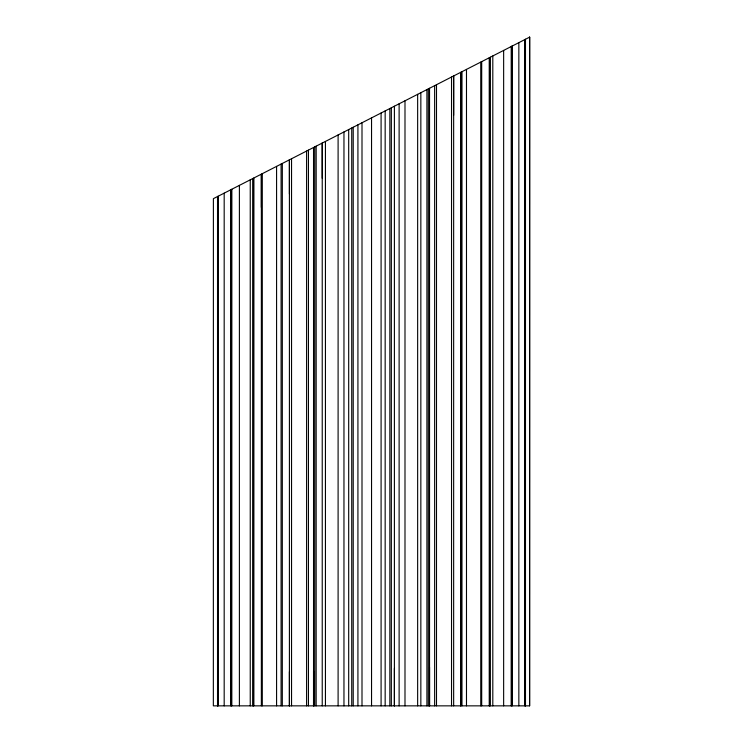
<?xml version="1.0" encoding="UTF-8"?>
<svg xmlns="http://www.w3.org/2000/svg" width="743" height="743" viewBox="0 0 743 743"><rect width="100%" height="100%" fill="white"/><g stroke="black" fill="none" stroke-linecap="round" stroke-linejoin="round"><path stroke-width="1.11" d="M261.35 207.39L261.36 174.159L261.36 705.85M289.408 193.96L289.408 159.829L289.408 705.85L289.408 671.728M313.537 670.957L313.537 705.85L313.537 147.504M322.23 178.246L322.23 143.065L322.23 705.85M394.394 668.375L394.394 705.85L394.394 106.212M429.538 667.251L429.538 705.85L429.538 88.259M453.657 115.314L453.657 75.944L453.657 705.85M529.61 37.15L213.39 198.66L213.343 705.85L529.61 705.85L529.657 37.15L529.61 705.85M525.477 39.258L525.477 705.85M525.245 39.379L525.208 705.85M524.892 39.565L524.846 705.85M518.846 42.648L518.846 705.85M512.085 46.103L512.085 705.85M511.908 46.196L511.871 705.85M511.212 46.549L511.175 705.85M503.643 50.413L503.643 705.85M492.804 55.948L492.804 705.85M490.408 57.174L490.371 705.85M489.414 57.685L489.414 705.85M489.377 57.694L489.377 705.85M481.696 61.623L481.696 705.85M480.758 62.106L480.758 705.85M466.483 69.396L466.483 705.85M461.988 71.69L461.97 705.85M451.53 77.031L451.53 705.85M436.494 84.711L436.494 705.85M434.636 85.659L434.636 705.85M428.321 88.881L428.302 705.85M426.919 89.597L426.909 705.85M420.844 92.699L420.844 705.85M417.65 94.333L417.65 705.85M404.991 100.797L404.991 705.85M399.121 103.797L399.121 705.85M391.347 107.763L391.338 705.85M389.861 108.524L389.852 705.85M385.162 110.93L385.162 705.85M381.085 113.01L381.085 705.85M371.546 117.877L371.546 705.85M361.999 122.753L361.999 705.85M357.922 124.843L357.922 705.85M353.222 127.239L353.222 705.85M351.736 128L351.736 705.85M348.69 129.551L348.69 705.85M343.963 131.966L343.963 705.85M338.102 134.966L338.102 705.85M325.434 141.43L325.434 705.85M316.174 146.167L316.156 705.85M314.772 146.882L314.753 705.85M308.438 150.114L308.438 705.85M306.59 151.052L306.59 705.85M291.544 158.742L291.544 705.85M282.331 163.441L282.312 705.85M281.095 164.073L281.077 705.85M276.582 166.376L276.582 705.85M262.298 173.676L262.298 705.85M252.685 178.589L252.648 705.85M250.242 179.834L250.242 705.85M239.395 185.369L239.395 705.85M231.862 189.224L231.825 705.85M231.166 189.576L231.129 705.85M230.952 189.688L230.952 705.85M224.182 193.143L224.182 705.85M218.173 196.217L218.126 705.85M217.81 196.403L217.773 705.85M217.523 196.551L217.523 705.85M460.762 705.85L460.762 72.312L460.734 705.85M253.679 705.85L253.679 178.079L253.642 705.85"/></g></svg>
